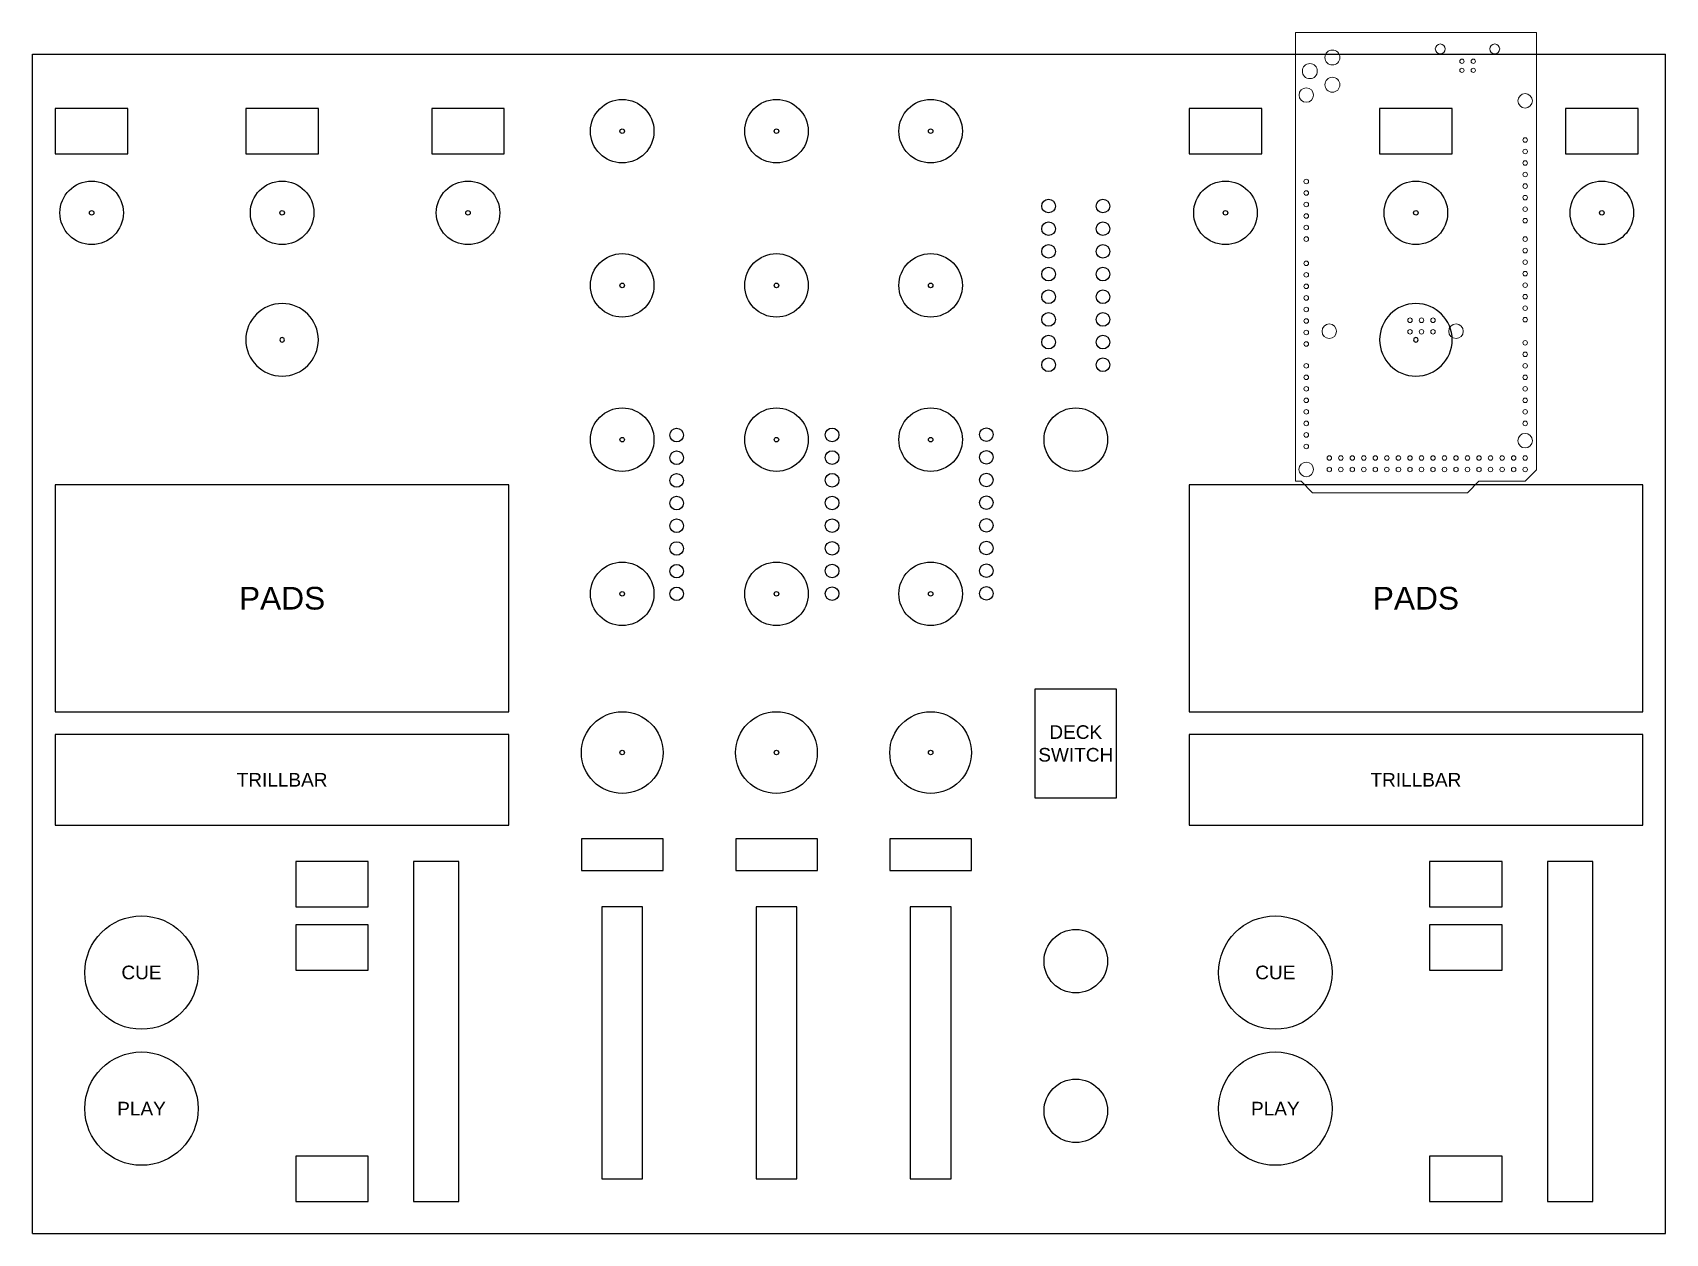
# Model space of a CAD drawing. Header units: millimetres. Extents: x 0 to 360, y 0 to 265.
import ezdxf

# ---------------------------------------------------------------- set-up
doc = ezdxf.new("R2010")
doc.units = ezdxf.units.MM
doc.layers.get('0').update_dxf_attribs({"lineweight": 25, "true_color": 0xffffff})
for name, color, linetype, lineweight, true_color in [('layer 1', 7, 'Continuous', 25, 0x000000), ('layer 3', 7, 'Continuous', 25, 0xffffff), ('LinearPattern001', 7, 'Continuous', 5, 0xffffff)]:
    doc.layers.add(name, color=color, linetype=linetype, lineweight=lineweight, true_color=true_color)
doc.styles.add('textstyle0', font='')
doc.styles.add('textstyle1', font='')
doc.styles.add('textstyle2', font='')
doc.styles.add('textstyle3', font='')
doc.styles.add('textstyle4', font='')
doc.styles.get('textstyle0').set_extended_font_data('Liberation Sans')
doc.styles.get('textstyle1').set_extended_font_data('Liberation Sans')
doc.styles.get('textstyle2').set_extended_font_data('Liberation Sans')
doc.styles.get('textstyle3').set_extended_font_data('Liberation Sans')
doc.styles.get('textstyle4').set_extended_font_data('Liberation Sans')

# ---------------------------------------------------------------- blocks, each defined once
blk = doc.blocks.new('leds')
at = {"layer": 'layer 1', "color": 1, "true_color": 0xff0000}
for centre in [(0, 35), (0, 30), (0, 25), (0, 20), (0, 15), (0, 10), (0, 5), (0, 0)]:
    blk.add_circle(centre, 1.5, dxfattribs=at)
blk = doc.blocks.new('block 1')
at = {"layer": 'layer 1', "color": 6, "true_color": 0xff00ff}
for p, q in [((100, 50), (0, 50)), ((0, 50), (0, 0)), ((100, 0), (100, 50)), ((0, 0), (100, 0))]:
    blk.add_line(p, q, dxfattribs=at)
at = {"layer": 'layer 1', "color": 6, "true_color": 0xff00ff, "insert": (50, 25), "char_height": 5, "attachment_point": 5, "style": 'textstyle4'}
blk.add_mtext('PADS', dxfattribs=at)
blk = doc.blocks.new('block trillbar')
at = {"layer": 'layer 1', "color": 4, "true_color": 0x00ffff}
for p, q in [((50, 10), (-50, 10)), ((-50, 10), (-50, -10)), ((50, -10), (50, 10)), ((-50, -10), (50, -10))]:
    blk.add_line(p, q, dxfattribs=at)
at = {"layer": 'layer 1', "color": 4, "true_color": 0x00ffff, "insert": (0, 0), "char_height": 3, "attachment_point": 5, "style": 'textstyle3'}
blk.add_mtext('TRILLBAR', dxfattribs=at)
blk = doc.blocks.new('block deck')
at = {"layer": 'layer 1', "color": 30, "true_color": 0xff7f00}
for p, q in [((-84, 128), (-100, 128)), ((-100, 128), (-100, 118)), ((-84, 118), (-84, 128)), ((-42, 128), (-58, 128)), ((-58, 128), (-58, 118)), ((-42, 118), (-42, 128)), ((-1, 128), (-17, 128)), ((-17, 128), (-17, 118)), ((-1, 118), (-1, 128)), ((-100, 118), (-84, 118)), ((-58, 118), (-42, 118)), ((-17, 118), (-1, 118)), ((-31, -38), (-47, -38)), ((-47, -38), (-47, -48)), ((-31, -48), (-31, -38)), ((-47, -48), (-31, -48)), ((-31, -52), (-47, -52)), ((-47, -52), (-47, -62)), ((-31, -62), (-31, -52)), ((-47, -62), (-31, -62)), ((-31, -103), (-47, -103)), ((-47, -103), (-47, -113)), ((-31, -113), (-31, -103)), ((-47, -113), (-31, -113))]:
    blk.add_line(p, q, dxfattribs=at)
at = {"layer": 'layer 1', "color": 6, "true_color": 0xff00ff}
for p, q in [((-11, -38), (-21, -38)), ((-21, -38), (-21, -113)), ((-11, -113), (-11, -38)), ((-21, -113), (-11, -113))]:
    blk.add_line(p, q, dxfattribs=at)
at = {"layer": 'layer 1', "color": 6, "true_color": 0xff00ff, "flags": 128}
for points in [[(-42, 77, 1), (-58, 77, 1)], [(-49.5, 77, 1), (-50.5, 77, 1)]]:
    blk.add_lwpolyline(points, format="xyb", close=True, dxfattribs=at)
at = {"layer": 'layer 1', "color": 2, "true_color": 0xffff00}
for centre, radius in [((-92, 105), 7), ((-50, 105), 7), ((-9, 105), 7), ((-92, 105), 0.5), ((-50, 105), 0.5), ((-9, 105), 0.5)]:
    blk.add_circle(centre, radius, dxfattribs=at)
at = {"layer": 'layer 1', "color": 30, "true_color": 0xff7f00}
for centre in [(-81, -62.5), (-81, -92.5)]:
    blk.add_circle(centre, 12.5, dxfattribs=at)
at = {"layer": 'layer 1', "color": 6, "true_color": 0xff00ff}
blk.add_blockref('block 1', (-100, -5), dxfattribs=at)
at = {"layer": 'layer 1'}
blk.add_blockref('block trillbar', (-50, -20), dxfattribs=at)
at = {"layer": 'layer 1', "color": 30, "true_color": 0xff7f00, "char_height": 3, "attachment_point": 5}
for s, insert, style in [('CUE', (-81, -62.5), 'textstyle0'), ('PLAY', (-81, -92.5), 'textstyle1')]:
    blk.add_mtext(s, dxfattribs=dict(at, insert=insert, style=style))
blk = doc.blocks.new('arduino mega')
at = {"layer": 'LinearPattern001', "color": 5, "true_color": 0x0000ff}
for p, q in [((-26.5825, 50.7275), (-26.5825, 50.7275)), ((-26.5825, 50.7275), (26.5825, 50.7275)), ((-26.5825, 50.7275), (26.5825, 50.7275)), ((-26.5825, 50.7275), (-26.5825, 50.7275)), ((-26.5825, -48.1905), (-26.5825, 50.7275)), ((-26.5825, -48.1905), (-26.5825, 50.7275)), ((-26.5825, 50.7275), (26.5825, 50.7275)), ((-26.5825, -48.1905), (-26.5825, 50.7275)), ((-26.5825, 50.7275), (26.5825, 50.7275)), ((-26.5825, -48.1905), (-26.5825, 50.7275)), ((26.5825, 50.7275), (26.5825, 50.7275)), ((26.5825, 50.7275), (26.5825, 50.7275)), ((26.5825, 50.7275), (26.5825, -45.6905)), ((26.5825, 50.7275), (26.5825, -45.6905)), ((26.5825, 50.7275), (26.5825, -45.6905)), ((26.5825, 50.7275), (26.5825, -45.6905)), ((-18.41, 43.6), (-18.41, 43.6)), ((-18.41, 43.6), (-18.41, 43.6)), ((5.38, 46.03), (5.38, 46.03)), ((5.38, 46.03), (5.38, 46.03)), ((10.14, 43.945), (10.14, 43.945)), ((10.14, 43.945), (10.14, 43.945)), ((12.64, 43.945), (12.64, 43.945)), ((12.64, 43.945), (12.64, 43.945)), ((17.38, 46.03), (17.38, 46.03)), ((17.38, 46.03), (17.38, 46.03)), ((-23.3867, 40.5934), (-23.3867, 40.5934)), ((-23.3867, 40.5934), (-23.3867, 40.5934)), ((10.14, 41.945), (10.14, 41.945)), ((10.14, 41.945), (10.14, 41.945)), ((12.64, 41.945), (12.64, 41.945)), ((12.64, 41.945), (12.64, 41.945)), ((-18.41, 37.6), (-18.41, 37.6)), ((-18.41, 37.6), (-18.41, 37.6)), ((-24.176, 35.366), (-24.176, 35.366)), ((-24.176, 35.366), (-24.176, 35.366)), ((24.084, 34.0964), (24.084, 34.0964)), ((24.084, 34.0964), (24.084, 34.0964)), ((24.084, 26.56), (24.084, 26.56)), ((24.084, 26.56), (24.084, 26.56)), ((24.084, 24.02), (24.084, 24.02)), ((24.084, 24.02), (24.084, 24.02)), ((24.084, 21.48), (24.084, 21.48)), ((24.084, 21.48), (24.084, 21.48)), ((24.084, 18.94), (24.084, 18.94)), ((24.084, 18.94), (24.084, 18.94)), ((-24.176, 17.416), (-24.176, 17.416)), ((-24.176, 17.416), (-24.176, 17.416)), ((-24.176, 14.876), (-24.176, 14.876)), ((-24.176, 14.876), (-24.176, 14.876)), ((24.084, 16.4), (24.084, 16.4)), ((24.084, 16.4), (24.084, 16.4)), ((-24.176, 12.336), (-24.176, 12.336)), ((-24.176, 12.336), (-24.176, 12.336)), ((24.084, 13.86), (24.084, 13.86)), ((24.084, 13.86), (24.084, 13.86)), ((24.084, 11.32), (24.084, 11.32)), ((24.084, 11.32), (24.084, 11.32)), ((-24.176, 9.796), (-24.176, 9.796)), ((-24.176, 9.796), (-24.176, 9.796)), ((-24.176, 7.256), (-24.176, 7.256)), ((-24.176, 7.256), (-24.176, 7.256)), ((24.084, 8.78), (24.084, 8.78)), ((24.084, 8.78), (24.084, 8.78)), ((-24.176, 4.716), (-24.176, 4.716)), ((-24.176, 4.716), (-24.176, 4.716)), ((24.084, 4.716), (24.084, 4.716)), ((24.084, 4.716), (24.084, 4.716)), ((24.084, 2.176), (24.084, 2.176)), ((24.084, 2.176), (24.084, 2.176)), ((-24.176, -0.636), (-24.176, -0.636)), ((-24.176, -0.636), (-24.176, -0.636)), ((-24.176, -3.176), (-24.176, -3.176)), ((-24.176, -3.176), (-24.176, -3.176)), ((24.084, -0.364), (24.084, -0.364)), ((24.084, -0.364), (24.084, -0.364)), ((24.084, -2.904), (24.084, -2.904)), ((24.084, -2.904), (24.084, -2.904)), ((-24.176, -5.716), (-24.176, -5.716)), ((-24.176, -5.716), (-24.176, -5.716)), ((24.084, -5.444), (24.084, -5.444)), ((24.084, -5.444), (24.084, -5.444)), ((-24.176, -8.256), (-24.176, -8.256)), ((-24.176, -8.256), (-24.176, -8.256)), ((-24.176, -10.796), (-24.176, -10.796)), ((-24.176, -10.796), (-24.176, -10.796)), ((24.084, -7.984), (24.084, -7.984)), ((24.084, -7.984), (24.084, -7.984)), ((24.084, -10.524), (24.084, -10.524)), ((24.084, -10.524), (24.084, -10.524)), ((-24.176, -13.336), (-24.176, -13.336)), ((-24.176, -13.336), (-24.176, -13.336)), ((-1.3, -13.1801), (-1.3, -13.1801)), ((-1.3, -13.1801), (-1.3, -13.1801)), ((1.24, -13.1801), (1.24, -13.1801)), ((1.24, -13.1801), (1.24, -13.1801)), ((3.78, -13.1801), (3.78, -13.1801)), ((3.78, -13.1801), (3.78, -13.1801)), ((24.084, -13.064), (24.084, -13.064)), ((24.084, -13.064), (24.084, -13.064)), ((-24.176, -15.876), (-24.176, -15.876)), ((-24.176, -15.876), (-24.176, -15.876)), ((-19.1, -16.7), (-19.1, -16.7)), ((-19.1, -16.7), (-19.1, -16.7)), ((-1.3, -15.7201), (-1.3, -15.7201)), ((-1.3, -15.7201), (-1.3, -15.7201)), ((1.24, -15.7201), (1.24, -15.7201)), ((1.24, -15.7201), (1.24, -15.7201)), ((3.78, -15.7201), (3.78, -15.7201)), ((3.78, -15.7201), (3.78, -15.7201)), ((8.844, -16.7), (8.844, -16.7)), ((8.844, -16.7), (8.844, -16.7)), ((-24.176, -18.416), (-24.176, -18.416)), ((-24.176, -18.416), (-24.176, -18.416)), ((24.084, -18.144), (24.084, -18.144)), ((24.084, -18.144), (24.084, -18.144)), ((24.084, -20.684), (24.084, -20.684)), ((24.084, -20.684), (24.084, -20.684)), ((-24.176, -23.224), (-24.176, -23.224)), ((-24.176, -23.224), (-24.176, -23.224)), ((24.084, -23.224), (24.084, -23.224)), ((24.084, -23.224), (24.084, -23.224)), ((-24.176, -25.764), (-24.176, -25.764)), ((-24.176, -25.764), (-24.176, -25.764)), ((-24.176, -28.304), (-24.176, -28.304)), ((-24.176, -28.304), (-24.176, -28.304)), ((24.084, -25.764), (24.084, -25.764)), ((24.084, -25.764), (24.084, -25.764)), ((24.084, -28.304), (24.084, -28.304)), ((24.084, -28.304), (24.084, -28.304)), ((-24.176, -30.844), (-24.176, -30.844)), ((-24.176, -30.844), (-24.176, -30.844)), ((24.084, -30.844), (24.084, -30.844)), ((24.084, -30.844), (24.084, -30.844)), ((-24.176, -33.384), (-24.176, -33.384)), ((-24.176, -33.384), (-24.176, -33.384)), ((-24.176, -35.924), (-24.176, -35.924)), ((-24.176, -35.924), (-24.176, -35.924)), ((24.084, -33.384), (24.084, -33.384)), ((24.084, -33.384), (24.084, -33.384)), ((24.084, -35.924), (24.084, -35.924)), ((24.084, -35.924), (24.084, -35.924)), ((-24.176, -38.464), (-24.176, -38.464)), ((-24.176, -38.464), (-24.176, -38.464)), ((-24.176, -41.004), (-24.176, -41.004)), ((-24.176, -41.004), (-24.176, -41.004)), ((24.084, -40.834), (24.084, -40.834)), ((24.084, -40.834), (24.084, -40.834)), ((-19.096, -43.544), (-19.096, -43.544)), ((-19.096, -43.544), (-19.096, -43.544)), ((-19.096, -46.084), (-19.096, -46.084)), ((-19.096, -46.084), (-19.096, -46.084)), ((-16.556, -43.544), (-16.556, -43.544)), ((-16.556, -43.544), (-16.556, -43.544)), ((-16.556, -46.084), (-16.556, -46.084)), ((-16.556, -46.084), (-16.556, -46.084)), ((-14.016, -43.544), (-14.016, -43.544)), ((-14.016, -43.544), (-14.016, -43.544)), ((-14.016, -46.084), (-14.016, -46.084)), ((-14.016, -46.084), (-14.016, -46.084)), ((-11.476, -43.544), (-11.476, -43.544)), ((-11.476, -43.544), (-11.476, -43.544)), ((-11.476, -46.084), (-11.476, -46.084)), ((-11.476, -46.084), (-11.476, -46.084)), ((-8.936, -43.544), (-8.936, -43.544)), ((-8.936, -43.544), (-8.936, -43.544)), ((-8.936, -46.084), (-8.936, -46.084)), ((-8.936, -46.084), (-8.936, -46.084)), ((-6.396, -43.544), (-6.396, -43.544)), ((-6.396, -43.544), (-6.396, -43.544)), ((-6.396, -46.084), (-6.396, -46.084)), ((-6.396, -46.084), (-6.396, -46.084)), ((-3.856, -43.544), (-3.856, -43.544)), ((-3.856, -43.544), (-3.856, -43.544)), ((-3.856, -46.084), (-3.856, -46.084)), ((-3.856, -46.084), (-3.856, -46.084)), ((-1.316, -43.544), (-1.316, -43.544)), ((-1.316, -43.544), (-1.316, -43.544)), ((-1.316, -46.084), (-1.316, -46.084)), ((-1.316, -46.084), (-1.316, -46.084)), ((1.224, -43.544), (1.224, -43.544)), ((1.224, -43.544), (1.224, -43.544)), ((1.224, -46.084), (1.224, -46.084)), ((1.224, -46.084), (1.224, -46.084)), ((3.764, -43.544), (3.764, -43.544)), ((3.764, -43.544), (3.764, -43.544)), ((3.764, -46.084), (3.764, -46.084)), ((3.764, -46.084), (3.764, -46.084)), ((6.304, -43.544), (6.304, -43.544)), ((6.304, -43.544), (6.304, -43.544)), ((6.304, -46.084), (6.304, -46.084)), ((6.304, -46.084), (6.304, -46.084)), ((8.844, -43.544), (8.844, -43.544)), ((8.844, -43.544), (8.844, -43.544)), ((8.844, -46.084), (8.844, -46.084)), ((8.844, -46.084), (8.844, -46.084)), ((11.384, -43.544), (11.384, -43.544)), ((11.384, -43.544), (11.384, -43.544)), ((11.384, -46.084), (11.384, -46.084)), ((11.384, -46.084), (11.384, -46.084)), ((13.924, -43.544), (13.924, -43.544)), ((13.924, -43.544), (13.924, -43.544)), ((13.924, -46.084), (13.924, -46.084)), ((13.924, -46.084), (13.924, -46.084)), ((16.464, -43.544), (16.464, -43.544)), ((16.464, -43.544), (16.464, -43.544)), ((16.464, -46.084), (16.464, -46.084)), ((16.464, -46.084), (16.464, -46.084)), ((19.004, -43.544), (19.004, -43.544)), ((19.004, -43.544), (19.004, -43.544)), ((19.004, -46.084), (19.004, -46.084)), ((19.004, -46.084), (19.004, -46.084)), ((21.544, -43.544), (21.544, -43.544)), ((21.544, -43.544), (21.544, -43.544)), ((21.544, -46.084), (21.544, -46.084)), ((21.544, -46.084), (21.544, -46.084)), ((26.5825, -45.6905), (24.0825, -48.1905)), ((26.5825, -45.6905), (24.0825, -48.1905)), ((26.5825, -45.6905), (24.0825, -48.1905)), ((26.5825, -45.6905), (24.0825, -48.1905)), ((24.084, -43.544), (24.084, -43.544)), ((24.084, -43.544), (24.084, -43.544)), ((24.084, -46.084), (24.084, -46.084)), ((24.084, -46.084), (24.084, -46.084)), ((26.5825, -45.6905), (26.5825, -45.6905)), ((26.5825, -45.6905), (26.5825, -45.6905)), ((-26.5825, -48.1905), (-26.5825, -48.1905)), ((-25.3225, -48.1905), (-26.5825, -48.1905)), ((-25.3225, -48.1905), (-26.5825, -48.1905)), ((-26.5825, -48.1905), (-26.5825, -48.1905)), ((-25.3225, -48.1905), (-26.5825, -48.1905)), ((-25.3225, -48.1905), (-26.5825, -48.1905)), ((-22.8245, -50.7275), (-25.3225, -48.1905)), ((-22.8245, -50.7275), (-25.3225, -48.1905)), ((-25.3225, -48.1905), (-25.3225, -48.1905)), ((-25.3225, -48.1905), (-25.3225, -48.1905)), ((-22.8245, -50.7275), (-25.3225, -48.1905)), ((-22.8245, -50.7275), (-25.3225, -48.1905)), ((-24.18, -47.18), (-24.18, -47.18)), ((-24.18, -47.18), (-24.18, -47.18)), ((13.8825, -48.1905), (11.3455, -50.7275)), ((13.8825, -48.1905), (11.3455, -50.7275)), ((13.8825, -48.1905), (11.3455, -50.7275)), ((13.8825, -48.1905), (11.3455, -50.7275)), ((24.0825, -48.1905), (13.8825, -48.1905)), ((24.0825, -48.1905), (13.8825, -48.1905)), ((13.8825, -48.1905), (13.8825, -48.1905)), ((24.0825, -48.1905), (13.8825, -48.1905)), ((24.0825, -48.1905), (13.8825, -48.1905)), ((13.8825, -48.1905), (13.8825, -48.1905)), ((24.0825, -48.1905), (24.0825, -48.1905)), ((24.0825, -48.1905), (24.0825, -48.1905)), ((11.3455, -50.7275), (-22.8245, -50.7275)), ((11.3455, -50.7275), (-22.8245, -50.7275)), ((-22.8245, -50.7275), (-22.8245, -50.7275)), ((-22.8245, -50.7275), (-22.8245, -50.7275)), ((11.3455, -50.7275), (-22.8245, -50.7275)), ((11.3455, -50.7275), (-22.8245, -50.7275)), ((11.3455, -50.7275), (11.3455, -50.7275)), ((11.3455, -50.7275), (11.3455, -50.7275))]:
    blk.add_line(p, q, dxfattribs=at)
for centre, radius in [((-18.41, 45.25), 1.65), ((-18.41, 45.25), 1.65), ((-18.41, 45.25), 1.65), ((-18.41, 45.25), 1.65), ((5.38, 47.13), 1.1), ((5.38, 47.13), 1.1), ((5.38, 47.13), 1.1), ((5.38, 47.13), 1.1), ((17.38, 47.13), 1.1), ((17.38, 47.13), 1.1), ((17.38, 47.13), 1.1), ((17.38, 47.13), 1.1), ((-23.3867, 42.2434), 1.65), ((-23.3867, 42.2434), 1.65), ((-23.3867, 42.2434), 1.65), ((-23.3867, 42.2434), 1.65), ((10.14, 44.42), 0.475), ((10.14, 44.42), 0.475), ((10.14, 44.42), 0.475), ((10.14, 44.42), 0.475), ((12.64, 44.42), 0.475), ((12.64, 44.42), 0.475), ((12.64, 44.42), 0.475), ((12.64, 44.42), 0.475), ((-18.41, 39.25), 1.65), ((-18.41, 39.25), 1.65), ((-18.41, 39.25), 1.65), ((-18.41, 39.25), 1.65), ((10.14, 42.42), 0.475), ((10.14, 42.42), 0.475), ((10.14, 42.42), 0.475), ((10.14, 42.42), 0.475), ((12.64, 42.42), 0.475), ((12.64, 42.42), 0.475), ((12.64, 42.42), 0.475), ((12.64, 42.42), 0.475), ((-24.176, 36.966), 1.6), ((-24.176, 36.966), 1.6), ((-24.176, 36.966), 1.6), ((-24.176, 36.966), 1.6), ((24.084, 35.6964), 1.6), ((24.084, 35.6964), 1.6), ((24.084, 35.6964), 1.6), ((24.084, 35.6964), 1.6), ((24.084, 27.06), 0.5), ((24.084, 27.06), 0.5), ((24.084, 27.06), 0.5), ((24.084, 27.06), 0.5), ((24.084, 24.52), 0.5), ((24.084, 24.52), 0.5), ((24.084, 24.52), 0.5), ((24.084, 24.52), 0.5), ((24.084, 21.98), 0.5), ((24.084, 21.98), 0.5), ((24.084, 21.98), 0.5), ((24.084, 21.98), 0.5), ((-24.176, 17.916), 0.5), ((-24.176, 17.916), 0.5), ((-24.176, 17.916), 0.5), ((-24.176, 17.916), 0.5), ((24.084, 19.44), 0.5), ((24.084, 19.44), 0.5), ((24.084, 19.44), 0.5), ((24.084, 19.44), 0.5), ((-24.176, 15.376), 0.5), ((-24.176, 15.376), 0.5), ((-24.176, 15.376), 0.5), ((-24.176, 15.376), 0.5), ((24.084, 16.9), 0.5), ((24.084, 16.9), 0.5), ((24.084, 16.9), 0.5), ((24.084, 16.9), 0.5), ((24.084, 14.36), 0.5), ((24.084, 14.36), 0.5), ((24.084, 14.36), 0.5), ((24.084, 14.36), 0.5), ((-24.176, 12.836), 0.5), ((-24.176, 12.836), 0.5), ((-24.176, 12.836), 0.5), ((-24.176, 12.836), 0.5), ((24.084, 11.82), 0.5), ((24.084, 11.82), 0.5), ((24.084, 11.82), 0.5), ((24.084, 11.82), 0.5), ((-24.176, 10.296), 0.5), ((-24.176, 10.296), 0.5), ((-24.176, 10.296), 0.5), ((-24.176, 10.296), 0.5), ((-24.176, 7.756), 0.5), ((-24.176, 7.756), 0.5), ((-24.176, 7.756), 0.5), ((-24.176, 7.756), 0.5), ((24.084, 9.28), 0.5), ((24.084, 9.28), 0.5), ((24.084, 9.28), 0.5), ((24.084, 9.28), 0.5), ((-24.176, 5.216), 0.5), ((-24.176, 5.216), 0.5), ((-24.176, 5.216), 0.5), ((-24.176, 5.216), 0.5), ((24.084, 5.216), 0.5), ((24.084, 5.216), 0.5), ((24.084, 5.216), 0.5), ((24.084, 5.216), 0.5), ((-24.176, -0.136), 0.5), ((-24.176, -0.136), 0.5), ((-24.176, -0.136), 0.5), ((-24.176, -0.136), 0.5), ((24.084, 2.676), 0.5), ((24.084, 2.676), 0.5), ((24.084, 2.676), 0.5), ((24.084, 2.676), 0.5), ((24.084, 0.136), 0.5), ((24.084, 0.136), 0.5), ((24.084, 0.136), 0.5), ((24.084, 0.136), 0.5), ((-24.176, -2.676), 0.5), ((-24.176, -2.676), 0.5), ((-24.176, -2.676), 0.5), ((-24.176, -2.676), 0.5), ((24.084, -2.404), 0.5), ((24.084, -2.404), 0.5), ((24.084, -2.404), 0.5), ((24.084, -2.404), 0.5), ((-24.176, -5.216), 0.5), ((-24.176, -5.216), 0.5), ((-24.176, -5.216), 0.5), ((-24.176, -5.216), 0.5), ((24.084, -4.944), 0.5), ((24.084, -4.944), 0.5), ((24.084, -4.944), 0.5), ((24.084, -4.944), 0.5), ((24.084, -7.484), 0.5), ((24.084, -7.484), 0.5), ((24.084, -7.484), 0.5), ((24.084, -7.484), 0.5), ((-24.176, -7.756), 0.5), ((-24.176, -7.756), 0.5), ((-24.176, -7.756), 0.5), ((-24.176, -7.756), 0.5), ((-24.176, -10.296), 0.5), ((-24.176, -10.296), 0.5), ((-24.176, -10.296), 0.5), ((-24.176, -10.296), 0.5), ((24.084, -10.024), 0.5), ((24.084, -10.024), 0.5), ((24.084, -10.024), 0.5), ((24.084, -10.024), 0.5), ((-24.176, -12.836), 0.5), ((-24.176, -12.836), 0.5), ((-24.176, -12.836), 0.5), ((-24.176, -12.836), 0.5), ((-19.1, -15.1), 1.6), ((-19.1, -15.1), 1.6), ((-19.1, -15.1), 1.6), ((-19.1, -15.1), 1.6), ((-1.3, -12.6801), 0.5), ((-1.3, -12.6801), 0.5), ((-1.3, -12.6801), 0.5), ((-1.3, -12.6801), 0.5), ((1.24, -12.6801), 0.5), ((1.24, -12.6801), 0.5), ((1.24, -12.6801), 0.5), ((1.24, -12.6801), 0.5), ((3.78, -12.6801), 0.5), ((3.78, -12.6801), 0.5), ((3.78, -12.6801), 0.5), ((3.78, -12.6801), 0.5), ((8.844, -15.1), 1.6), ((8.844, -15.1), 1.6), ((8.844, -15.1), 1.6), ((8.844, -15.1), 1.6), ((24.084, -12.564), 0.5), ((24.084, -12.564), 0.5), ((24.084, -12.564), 0.5), ((24.084, -12.564), 0.5), ((-24.176, -15.376), 0.5), ((-24.176, -15.376), 0.5), ((-24.176, -15.376), 0.5), ((-24.176, -15.376), 0.5), ((-24.176, -17.916), 0.5), ((-24.176, -17.916), 0.5), ((-24.176, -17.916), 0.5), ((-24.176, -17.916), 0.5), ((-1.3, -15.2201), 0.5), ((-1.3, -15.2201), 0.5), ((-1.3, -15.2201), 0.5), ((-1.3, -15.2201), 0.5), ((1.24, -15.2201), 0.5), ((1.24, -15.2201), 0.5), ((1.24, -15.2201), 0.5), ((1.24, -15.2201), 0.5), ((3.78, -15.2201), 0.5), ((3.78, -15.2201), 0.5), ((3.78, -15.2201), 0.5), ((3.78, -15.2201), 0.5), ((24.084, -17.644), 0.5), ((24.084, -17.644), 0.5), ((24.084, -17.644), 0.5), ((24.084, -17.644), 0.5), ((24.084, -20.184), 0.5), ((24.084, -20.184), 0.5), ((24.084, -20.184), 0.5), ((24.084, -20.184), 0.5), ((-24.176, -22.724), 0.5), ((-24.176, -22.724), 0.5), ((-24.176, -22.724), 0.5), ((-24.176, -22.724), 0.5), ((-24.176, -25.264), 0.5), ((-24.176, -25.264), 0.5), ((-24.176, -25.264), 0.5), ((-24.176, -25.264), 0.5), ((24.084, -22.724), 0.5), ((24.084, -22.724), 0.5), ((24.084, -22.724), 0.5), ((24.084, -22.724), 0.5), ((24.084, -25.264), 0.5), ((24.084, -25.264), 0.5), ((24.084, -25.264), 0.5), ((24.084, -25.264), 0.5), ((-24.176, -27.804), 0.5), ((-24.176, -27.804), 0.5), ((-24.176, -27.804), 0.5), ((-24.176, -27.804), 0.5), ((24.084, -27.804), 0.5), ((24.084, -27.804), 0.5), ((24.084, -27.804), 0.5), ((24.084, -27.804), 0.5), ((-24.176, -30.344), 0.5), ((-24.176, -30.344), 0.5), ((-24.176, -30.344), 0.5), ((-24.176, -30.344), 0.5), ((-24.176, -32.884), 0.5), ((-24.176, -32.884), 0.5), ((-24.176, -32.884), 0.5), ((-24.176, -32.884), 0.5), ((24.084, -30.344), 0.5), ((24.084, -30.344), 0.5), ((24.084, -30.344), 0.5), ((24.084, -30.344), 0.5), ((24.084, -32.884), 0.5), ((24.084, -32.884), 0.5), ((24.084, -32.884), 0.5), ((24.084, -32.884), 0.5), ((-24.176, -35.424), 0.5), ((-24.176, -35.424), 0.5), ((-24.176, -35.424), 0.5), ((-24.176, -35.424), 0.5), ((24.084, -35.424), 0.5), ((24.084, -35.424), 0.5), ((24.084, -35.424), 0.5), ((24.084, -35.424), 0.5), ((-24.176, -37.964), 0.5), ((-24.176, -37.964), 0.5), ((-24.176, -37.964), 0.5), ((-24.176, -37.964), 0.5), ((24.084, -39.234), 1.6), ((24.084, -39.234), 1.6), ((24.084, -39.234), 1.6), ((24.084, -39.234), 1.6), ((-24.176, -40.504), 0.5), ((-24.176, -40.504), 0.5), ((-24.176, -40.504), 0.5), ((-24.176, -40.504), 0.5), ((-19.096, -43.044), 0.5), ((-19.096, -43.044), 0.5), ((-19.096, -43.044), 0.5), ((-19.096, -43.044), 0.5), ((-16.556, -43.044), 0.5), ((-16.556, -43.044), 0.5), ((-16.556, -43.044), 0.5), ((-16.556, -43.044), 0.5), ((-14.016, -43.044), 0.5), ((-14.016, -43.044), 0.5), ((-14.016, -43.044), 0.5), ((-14.016, -43.044), 0.5), ((-11.476, -43.044), 0.5), ((-11.476, -43.044), 0.5), ((-11.476, -43.044), 0.5), ((-11.476, -43.044), 0.5), ((-8.936, -43.044), 0.5), ((-8.936, -43.044), 0.5), ((-8.936, -43.044), 0.5), ((-8.936, -43.044), 0.5), ((-6.396, -43.044), 0.5), ((-6.396, -43.044), 0.5), ((-6.396, -43.044), 0.5), ((-6.396, -43.044), 0.5), ((-3.856, -43.044), 0.5), ((-3.856, -43.044), 0.5), ((-3.856, -43.044), 0.5), ((-3.856, -43.044), 0.5), ((-1.316, -43.044), 0.5), ((-1.316, -43.044), 0.5), ((-1.316, -43.044), 0.5), ((-1.316, -43.044), 0.5), ((1.224, -43.044), 0.5), ((1.224, -43.044), 0.5), ((1.224, -43.044), 0.5), ((1.224, -43.044), 0.5), ((3.764, -43.044), 0.5), ((3.764, -43.044), 0.5), ((3.764, -43.044), 0.5), ((3.764, -43.044), 0.5), ((6.304, -43.044), 0.5), ((6.304, -43.044), 0.5), ((6.304, -43.044), 0.5), ((6.304, -43.044), 0.5), ((8.844, -43.044), 0.5), ((8.844, -43.044), 0.5), ((8.844, -43.044), 0.5), ((8.844, -43.044), 0.5), ((11.384, -43.044), 0.5), ((11.384, -43.044), 0.5), ((11.384, -43.044), 0.5), ((11.384, -43.044), 0.5), ((13.924, -43.044), 0.5), ((13.924, -43.044), 0.5), ((13.924, -43.044), 0.5), ((13.924, -43.044), 0.5), ((16.464, -43.044), 0.5), ((16.464, -43.044), 0.5), ((16.464, -43.044), 0.5), ((16.464, -43.044), 0.5), ((19.004, -43.044), 0.5), ((19.004, -43.044), 0.5), ((19.004, -43.044), 0.5), ((19.004, -43.044), 0.5), ((21.544, -43.044), 0.5), ((21.544, -43.044), 0.5), ((21.544, -43.044), 0.5), ((21.544, -43.044), 0.5), ((24.084, -43.044), 0.5), ((24.084, -43.044), 0.5), ((24.084, -43.044), 0.5), ((24.084, -43.044), 0.5), ((-24.18, -45.58), 1.6), ((-24.18, -45.58), 1.6), ((-24.18, -45.58), 1.6), ((-24.18, -45.58), 1.6), ((-19.096, -45.584), 0.5), ((-19.096, -45.584), 0.5), ((-19.096, -45.584), 0.5), ((-19.096, -45.584), 0.5), ((-16.556, -45.584), 0.5), ((-16.556, -45.584), 0.5), ((-16.556, -45.584), 0.5), ((-16.556, -45.584), 0.5), ((-14.016, -45.584), 0.5), ((-14.016, -45.584), 0.5), ((-14.016, -45.584), 0.5), ((-14.016, -45.584), 0.5), ((-11.476, -45.584), 0.5), ((-11.476, -45.584), 0.5), ((-11.476, -45.584), 0.5), ((-11.476, -45.584), 0.5), ((-8.936, -45.584), 0.5), ((-8.936, -45.584), 0.5), ((-8.936, -45.584), 0.5), ((-8.936, -45.584), 0.5), ((-6.396, -45.584), 0.5), ((-6.396, -45.584), 0.5), ((-6.396, -45.584), 0.5), ((-6.396, -45.584), 0.5), ((-3.856, -45.584), 0.5), ((-3.856, -45.584), 0.5), ((-3.856, -45.584), 0.5), ((-3.856, -45.584), 0.5), ((-1.316, -45.584), 0.5), ((-1.316, -45.584), 0.5), ((-1.316, -45.584), 0.5), ((-1.316, -45.584), 0.5), ((1.224, -45.584), 0.5), ((1.224, -45.584), 0.5), ((1.224, -45.584), 0.5), ((1.224, -45.584), 0.5), ((3.764, -45.584), 0.5), ((3.764, -45.584), 0.5), ((3.764, -45.584), 0.5), ((3.764, -45.584), 0.5), ((6.304, -45.584), 0.5), ((6.304, -45.584), 0.5), ((6.304, -45.584), 0.5), ((6.304, -45.584), 0.5), ((8.844, -45.584), 0.5), ((8.844, -45.584), 0.5), ((8.844, -45.584), 0.5), ((8.844, -45.584), 0.5), ((11.384, -45.584), 0.5), ((11.384, -45.584), 0.5), ((11.384, -45.584), 0.5), ((11.384, -45.584), 0.5), ((13.924, -45.584), 0.5), ((13.924, -45.584), 0.5), ((13.924, -45.584), 0.5), ((13.924, -45.584), 0.5), ((16.464, -45.584), 0.5), ((16.464, -45.584), 0.5), ((16.464, -45.584), 0.5), ((16.464, -45.584), 0.5), ((19.004, -45.584), 0.5), ((19.004, -45.584), 0.5), ((19.004, -45.584), 0.5), ((19.004, -45.584), 0.5), ((21.544, -45.584), 0.5), ((21.544, -45.584), 0.5), ((21.544, -45.584), 0.5), ((21.544, -45.584), 0.5), ((24.084, -45.584), 0.5), ((24.084, -45.584), 0.5), ((24.084, -45.584), 0.5), ((24.084, -45.584), 0.5)]:
    blk.add_circle(centre, radius, dxfattribs=at)

msp = doc.modelspace()

# ---------------------------------------------------------------- linework, layer by layer
for p, q in [((0, 0), (0, 260)), ((0, 260), (360, 260)), ((360, 0), (360, 260)), ((0, 0), (360, 0))]:
    msp.add_line(p, q)
at = {"layer": 'layer 1', "color": 30, "true_color": 0xff7f00}
for p, q in [((239, 120), (221, 120)), ((221, 120), (221, 96)), ((239, 96), (239, 120)), ((221, 96), (239, 96)), ((139, 87), (121, 87)), ((121, 87), (121, 80)), ((139, 80), (139, 87)), ((173.03, 87), (155.03, 87)), ((155.03, 87), (155.03, 80)), ((173.03, 80), (173.03, 87)), ((207.02, 86.98), (189.02, 86.98)), ((189.02, 86.98), (189.02, 79.98)), ((207.02, 79.98), (207.02, 86.98)), ((121, 80), (139, 80)), ((155.03, 80), (173.03, 80)), ((189.02, 79.98), (207.02, 79.98))]:
    msp.add_line(p, q, dxfattribs=at)
at = {"layer": 'layer 1', "color": 2, "true_color": 0xffff00}
for p, q in [((134.5, 72), (125.5, 72)), ((125.5, 72), (125.5, 12)), ((134.5, 12), (134.5, 72)), ((168.5, 72), (159.5, 72)), ((159.5, 72), (159.5, 12)), ((168.5, 12), (168.5, 72)), ((202.5, 72), (193.5, 72)), ((193.5, 72), (193.5, 12)), ((202.5, 12), (202.5, 72)), ((125.5, 12), (134.5, 12)), ((159.5, 12), (168.5, 12)), ((193.5, 12), (202.5, 12))]:
    msp.add_line(p, q, dxfattribs=at)
for centre, radius in [((130, 243), 7), ((164, 243), 7), ((198, 243), 7), ((130, 243), 0.5), ((164, 243), 0.5), ((198, 243), 0.5), ((130, 209), 7), ((164, 209), 7), ((198, 209), 7), ((130, 209), 0.5), ((164, 209), 0.5), ((198, 209), 0.5), ((130, 175), 7), ((164, 175), 7), ((198, 175), 7), ((230, 175), 7), ((130, 175), 0.5), ((164, 175), 0.5), ((198, 175), 0.5), ((130, 141), 7), ((164, 141), 7), ((198, 141), 7), ((130, 141), 0.5), ((164, 141), 0.5), ((198, 141), 0.5), ((130, 106), 9), ((164, 106), 9), ((198, 106), 9), ((130, 106), 0.5), ((164, 106), 0.5), ((198, 106), 0.5), ((230, 60), 7), ((230, 27), 7)]:
    msp.add_circle(centre, radius, dxfattribs=at)

# ---------------------------------------------------------------- block references
at = {"layer": 'layer 1'}
for p in [(105, 120), (355, 120)]:
    msp.add_blockref('block deck', p, dxfattribs=at)
at = {"layer": 'layer 1', "color": 2, "true_color": 0xffff00}
for p in [(224, 191.5), (236, 191.5), (176.27, 141.04), (210.29, 141.1)]:
    msp.add_blockref('leds', p, dxfattribs=at)
at = {"layer": 'layer 1', "color": 14, "true_color": 0x800000}
msp.add_blockref('leds', (142, 141), dxfattribs=at)
at = {"layer": 'layer 3', "color": 5, "true_color": 0x0000ff}
msp.add_blockref('arduino mega', (305, 214), dxfattribs=at)

# ---------------------------------------------------------------- texts
at = {"layer": 'layer 1', "color": 30, "true_color": 0xff7f00, "insert": (230, 108), "char_height": 3, "attachment_point": 5, "style": 'textstyle2'}
msp.add_mtext('DECK\\PSWITCH', dxfattribs=at)

doc.saveas('drawing.dxf')
